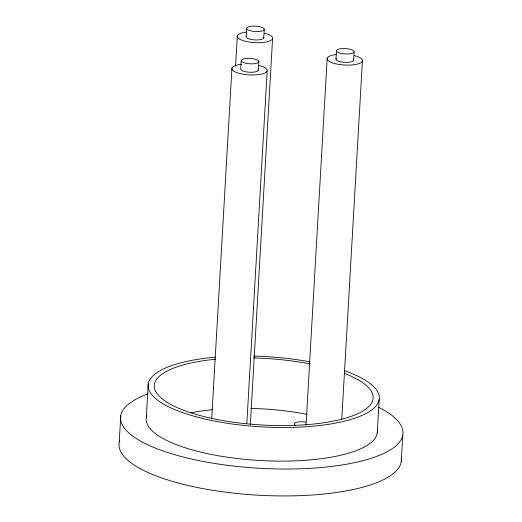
<?xml version="1.0" encoding="UTF-8"?>
<svg xmlns="http://www.w3.org/2000/svg" width="522" height="522" viewBox="0 0 522 522"><rect width="100%" height="100%" fill="white"/><g stroke="black" fill="none" stroke-linecap="round" stroke-linejoin="round"><path stroke-width="0.78" d="M120.752 415.786L119.205 442.689A141.416 42.993 3.3 0 0 259.225 495.254A141.416 42.993 3.3 0 0 401.333 458.055M146.297 417.626L148.235 384.003M211.73 418.396L231.918 68.343M235.598 66.157L237.334 36.038M241.216 60.532L240.727 68.943A8.841 2.688 3.3 0 0 250.247 72.258A8.841 2.688 3.3 0 0 258.175 69.426M246.149 36.638L246.632 28.234M258.357 70.137L258.84 61.733A8.841 2.688 3.3 0 0 246.006 58.529A8.841 2.688 3.3 0 0 245.236 63.142A8.841 2.688 3.3 0 0 258.84 61.733M263.78 37.832L264.262 29.428A8.841 2.688 3.3 0 0 251.428 26.224A8.841 2.688 3.3 0 0 250.658 30.837A8.841 2.688 3.3 0 0 264.262 29.428M246.847 423.225L267.173 70.731M250.345 424.301L272.595 38.432M306.049 424.797L327.17 58.464M335.985 59.064L336.468 50.654M353.616 60.258L354.099 51.854A8.841 2.688 3.3 0 0 341.264 48.65A8.841 2.688 3.3 0 0 340.488 53.264A8.841 2.688 3.3 0 0 354.099 51.854M341.773 419.042L362.425 60.852M377.256 433.071L379.194 399.447M401.248 461.807L402.795 434.904M119.349 441.945A141.416 42.993 3.3 0 1 119.773 440.47M378.704 407.33A141.416 42.993 3.3 0 1 353.662 462.851A141.416 42.993 3.3 0 1 165.644 451.863A141.416 42.993 3.3 0 1 148.131 393.849M295.139 425.299A8.841 2.688 3.3 0 1 296.274 422.389A8.841 2.688 3.3 0 1 305.709 422.063M353.427 59.547A8.841 2.688 3.3 0 1 344.35 62.327A8.841 2.688 3.3 0 1 336.403 58.392M263.59 37.121A8.841 2.688 3.3 0 1 254.514 39.9A8.841 2.688 3.3 0 1 246.567 35.966M377.295 429.998A115.786 35.202 3.3 0 1 257.516 460.358A115.786 35.202 3.3 0 1 146.904 415.355M191.032 412.804A109.6 33.323 3.3 0 1 212.454 409.692M250.808 408.406A109.6 33.323 3.3 0 1 307.36 414.396M259.134 65.524A17.676 5.377 3.3 0 1 262.475 73.876A17.676 5.377 3.3 0 1 235.461 72.049A17.676 5.377 3.3 0 1 241.503 64.323M264.55 33.219A17.676 5.377 3.3 0 1 267.89 41.577A17.676 5.377 3.3 0 1 240.883 39.744A17.676 5.377 3.3 0 1 246.926 32.025M354.386 55.645A17.676 5.377 3.3 0 1 357.727 63.997A17.676 5.377 3.3 0 1 330.72 62.17A17.676 5.377 3.3 0 1 336.762 54.445M344.363 370.685A115.786 35.202 3.3 0 1 336.103 423.003A115.786 35.202 3.3 0 1 165.422 405.144A115.786 35.202 3.3 0 1 215.286 357.178M253.725 356.076A115.786 35.202 3.3 0 1 309.938 361.824M344.918 373.602A109.6 33.323 3.3 0 1 329.271 421.874A109.6 33.323 3.3 0 1 170.42 404.289A109.6 33.323 3.3 0 1 215.364 359.26M253.718 357.968A109.6 33.323 3.3 0 1 310.264 363.958"/></g></svg>
